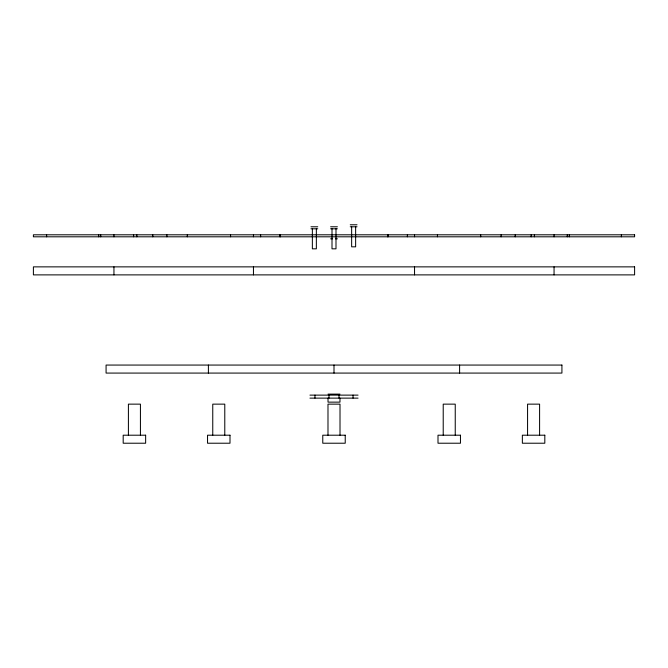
<?xml version="1.0" encoding="UTF-8"?>
<svg xmlns="http://www.w3.org/2000/svg" width="668" height="668" viewBox="0 0 668 668"><rect width="100%" height="100%" fill="white"/><g stroke="black" fill="none" stroke-linecap="round" stroke-linejoin="round"><path stroke-width="1" d="M350.249 224.782L357.029 224.782M310.971 226.786L317.751 226.786M330.61 226.786L337.39 226.786M350.249 226.786L357.029 226.786M310.971 228.79L317.751 228.79M330.61 228.79L337.39 228.79M330.61 238.81L332.614 238.81M335.386 238.81L337.39 238.81M328.021 394.12L339.979 394.12M309.952 395.122L358.048 395.122M309.952 398.128L358.048 398.128M621.382 234.802L621.382 236.806M569.32 234.802L569.32 236.806M567.274 234.802L567.274 236.806M554.056 234.802L554.056 236.806M554.056 266.866L554.056 274.882M539.594 435.202L539.594 404.14L527.57 404.14L527.57 435.202M534.4 234.802L534.4 236.806M531.16 234.802L531.16 236.806M515.212 234.802L515.212 236.806M501.1 234.802L501.1 236.806M480.701 234.802L480.701 236.806M459.601 365.062L459.601 373.078M455.242 435.202L455.242 404.14L443.218 404.14L443.218 435.202M437.44 234.802L437.44 236.806M414.544 234.802L414.544 236.806M414.544 266.866L414.544 274.882M407.38 234.802L407.38 236.806M388.108 234.802L388.108 236.806M387.699 234.802L387.699 236.806M355.635 226.786L355.635 246.826L351.644 246.826L351.644 226.786M353.038 395.122L353.038 398.128M339.979 398.128L339.979 402.136L328.021 402.136L328.021 398.128M340.012 435.202L340.012 404.14L327.988 404.14L327.988 435.202M339.01 395.122L339.01 398.128M335.996 228.79L335.996 248.83L332.004 248.83L332.004 228.79M334 365.062L334 373.078M328.99 395.122L328.99 398.128M316.356 228.79L316.356 248.83L312.365 248.83L312.365 228.79M314.962 395.122L314.962 398.128M280.301 234.802L280.301 236.806M279.892 234.802L279.892 236.806M260.62 234.802L260.62 236.806M253.456 234.802L253.456 236.806M253.456 266.866L253.456 274.882M230.56 234.802L230.56 236.806M224.782 435.202L224.782 404.14L212.758 404.14L212.758 435.202M208.399 365.062L208.399 373.078M187.299 234.802L187.299 236.806M166.9 234.802L166.9 236.806M152.788 234.802L152.788 236.806M140.43 435.202L140.43 404.14L128.406 404.14L128.406 435.202M136.84 234.802L136.84 236.806M133.6 234.802L133.6 236.806M113.944 234.802L113.944 236.806M113.944 266.866L113.944 274.882M100.726 234.802L100.726 236.806M98.68 234.802L98.68 236.806M46.618 234.802L46.618 236.806M634.6 234.802L33.4 234.802L33.4 236.806L634.6 236.806L634.6 234.802M634.6 266.866L33.4 266.866L33.4 274.882L634.6 274.882L634.6 266.866M561.922 365.062L106.078 365.062L106.078 373.078L561.922 373.078L561.922 365.062M145.641 435.202L123.188 435.202L123.188 443.218L145.641 443.218L145.641 435.202M230.001 435.202L207.539 435.202L207.539 443.218L230.001 443.218L230.001 435.202M345.231 435.202L322.769 435.202L322.769 443.218L345.231 443.218L345.231 435.202M460.461 435.202L437.999 435.202L437.999 443.218L460.461 443.218L460.461 435.202M544.812 435.202L522.359 435.202L522.359 443.218L544.812 443.218L544.812 435.202"/></g></svg>
